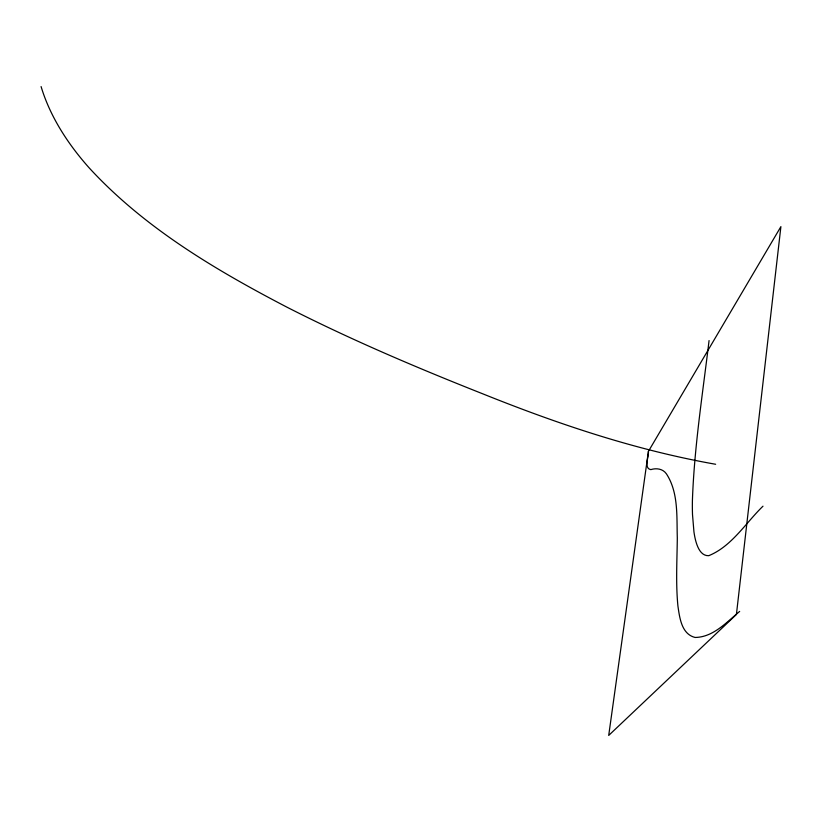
<?xml version="1.0" encoding="UTF-8"?>
<svg xmlns="http://www.w3.org/2000/svg" width="822" height="822" viewBox="0 0 822 822"><rect width="100%" height="100%" fill="white"/><g stroke="black" fill="none" stroke-linecap="round" stroke-linejoin="round"><path stroke-width="1.23" d="M648.404 451.391L608.712 735.423L736.409 614.496L780.9 226.625L648.404 451.391C649.041 456.292 643.441 468.345 650.808 469.629C656.305 467.841 662.83 468.766 666.365 473.77C678.643 492.491 676.619 516.565 677.307 537.948C677.061 560.614 675.705 583.363 677.914 605.978C679.63 617.61 681.469 634.132 695.124 637.461C713.311 637.235 726.607 622.141 739.666 611.414M709.067 340.565C702.687 393.738 694.271 446.829 692.412 500.434A162.17 29.972 -78.3 0 0 692.514 514.654L693.943 531.824A175.785 32.654 -78.2 0 0 695.772 541.02C697.477 547.247 700.971 556.104 708.759 555.682C731.755 546.363 745.698 522.905 762.991 506.188M715.633 464.266C635.509 450.137 558.107 424.101 482.771 393.83C416.343 367.516 350.48 339.558 286.786 307.089C215.272 269.801 144.23 227.807 89.177 167.883A436.092 231.033 11.3 0 1 41.09 86.577"/></g></svg>
